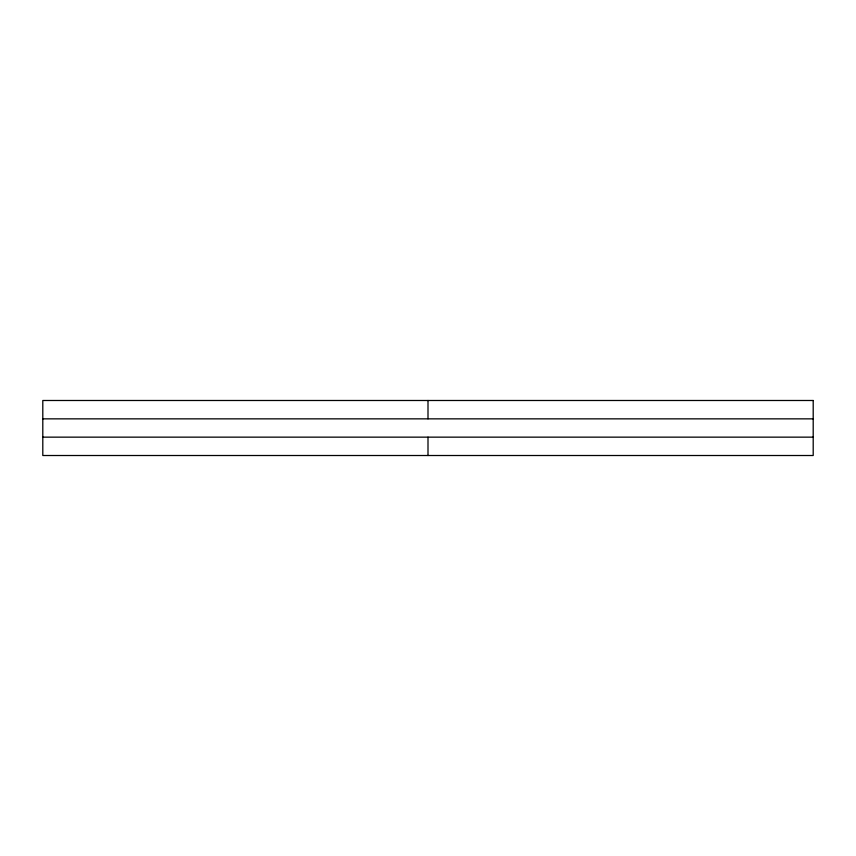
<?xml version="1.0" encoding="UTF-8"?>
<svg xmlns="http://www.w3.org/2000/svg" width="856" height="856" viewBox="0 0 856 856"><rect width="100%" height="100%" fill="white"/><g stroke="black" fill="none" stroke-linecap="round" stroke-linejoin="round"><path stroke-width="1.28" d="M42.8 418.851L813.2 418.851M42.8 437.149L813.2 437.149M428 400.49L428 418.83M428 437.17L428 455.51M813.2 400.49L42.8 400.49L42.8 455.51L813.2 455.51L813.2 400.49"/></g></svg>
